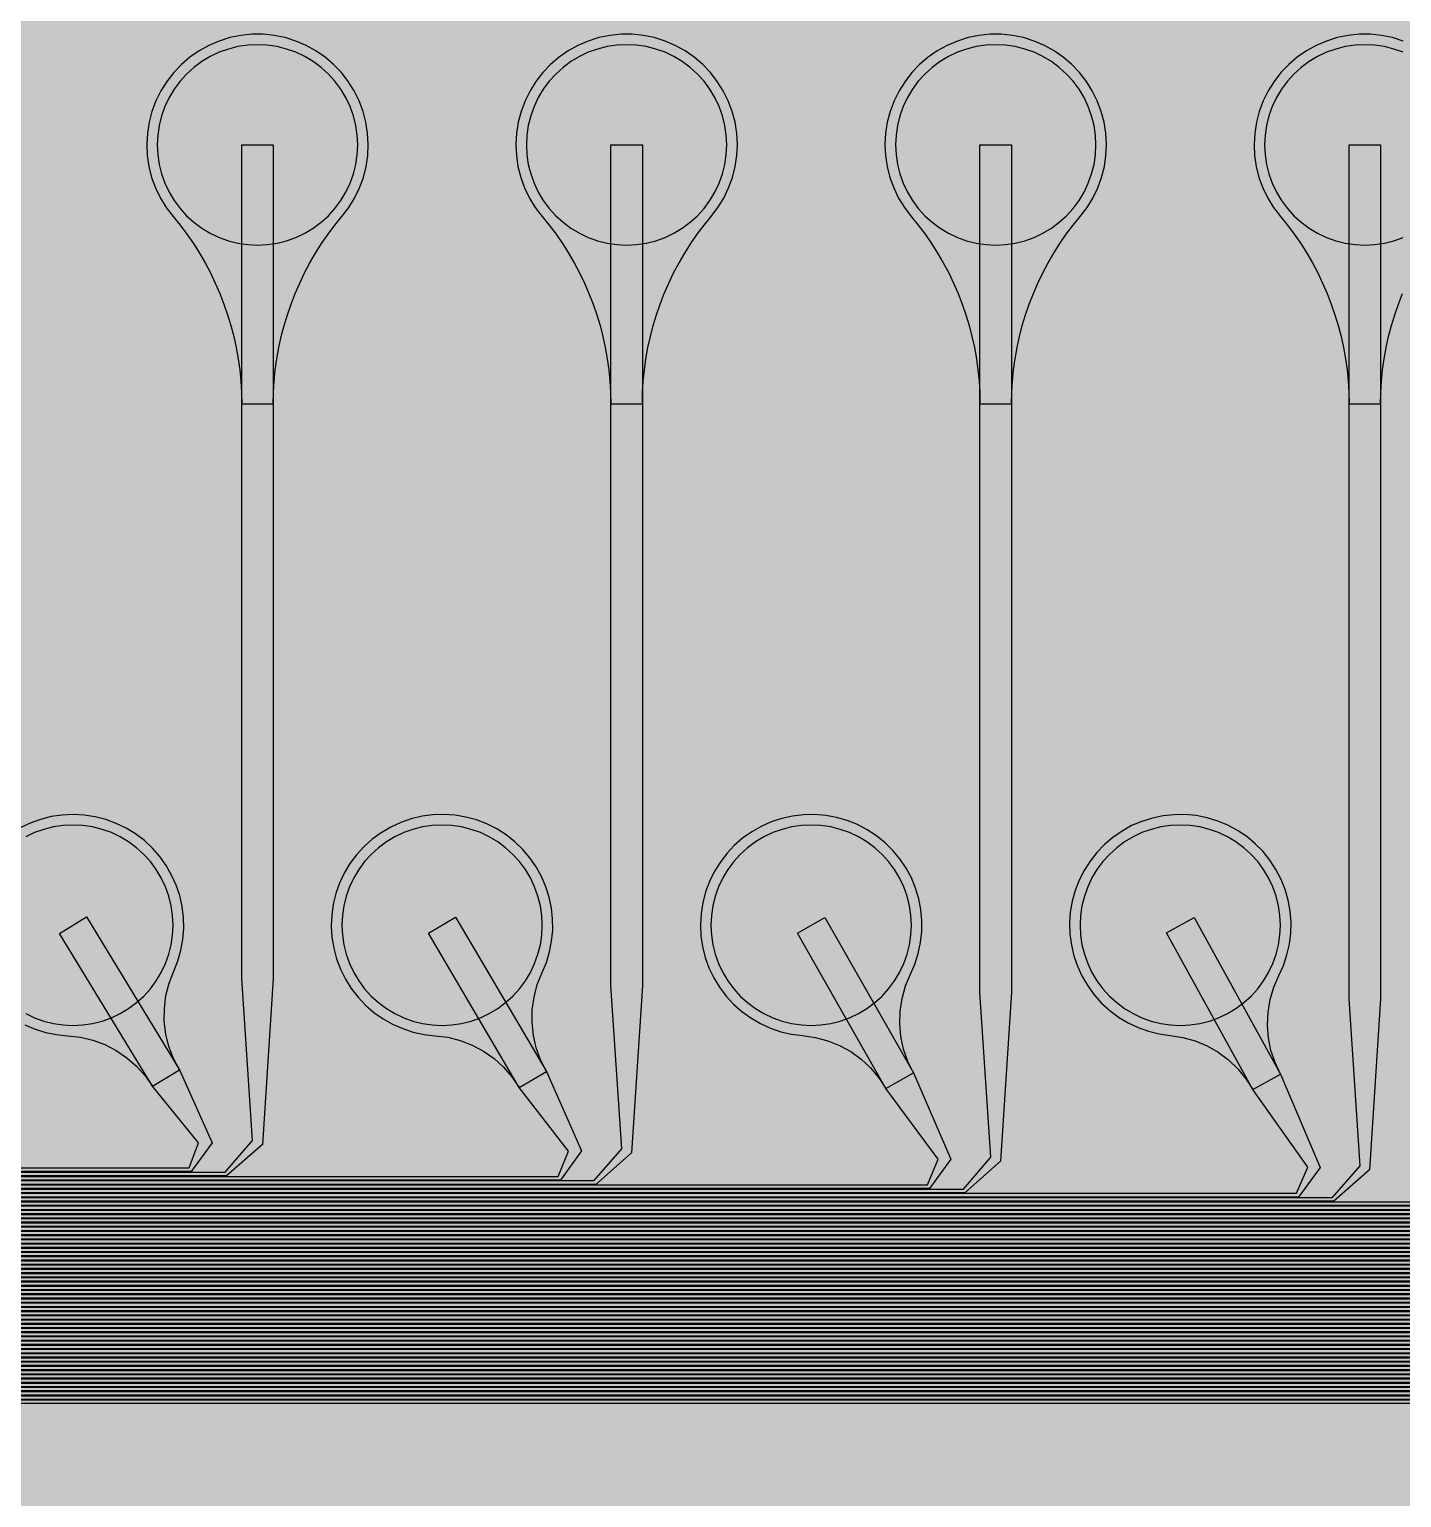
# Model space of a CAD drawing. Header units: metres. Extents: x -7231 to 10969, y -37556 to 1873.
# Drawn here: x 4915 to 6216, y -24324 to -22931 of the extents above; entities that cross this region are included whole.
import ezdxf

# ---------------------------------------------------------------- set-up
doc = ezdxf.new("R2010")
doc.units = ezdxf.units.M
for name, color, linetype in [('Metal1', 4, 'CONTINUOUS'), ('Metal2', 3, 'CONTINUOUS'), ('Polyimide', 7, 'CONTINUOUS'), ('Polyimide_Negative', 5, 'CONTINUOUS')]:
    doc.layers.add(name, color=color, linetype=linetype)

msp = doc.modelspace()

# ---------------------------------------------------------------- hatches: boundary and pattern name
at = {"layer": 'Polyimide'}
msp.add_hatch(color=7, dxfattribs=at).paths.add_polyline_path([(4065.7, -468), (4066.7, -502), (4068.5, -536), (4071.4, -570), (4075.5, -604), (4081, -638), (4088, -672), (4096.5, -706), (4106.6, -740), (4118.3, -774), (4131.6, -808), (4146.5, -842), (4162.9, -876), (4180.7, -910), (4199.8, -944), (4220.2, -978), (4241.7, -1012), (4264.2, -1046), (4287.5, -1080), (4311.5, -1114), (4336, -1148), (4360.9, -1182), (4385.9, -1216), (4410.9, -1250), (4435.7, -1284), (4460.2, -1318), (4484.2, -1352), (4507.5, -1385.9), (4530, -1419.9), (4551.5, -1453.9), (4571.9, -1487.9), (4591.1, -1521.9), (4608.9, -1555.9), (4625.3, -1589.9), (4640.1, -1623.9), (4653.4, -1657.9), (4665.1, -1691.9), (4675.2, -1725.9), (4683.7, -1759.9), (4690.7, -1793.9), (4696.2, -1827.9), (4700.3, -1861.9), (4703.2, -1895.9), (4705.1, -1929.9), (4706.1, -1963.9), (4706.4, -1997.9), (4706.5, -2031.9), (4706.5, -4793), (4710, -4838.4), (4720.2, -4882.7), (4737.1, -4925), (4760.1, -4964.2), (4788.9, -4999.5), (4822.6, -5030), (4860.5, -5055.1), (4901.8, -5074.2), (4901.8, -5074.2), (4970.7, -5105.2), (5034.7, -5145.3), (5092.8, -5193.5), (5143.8, -5249.2), (5186.9, -5311.2), (5221.2, -5378.4), (5246.2, -5449.7), (5261.4, -5523.7), (5266.5, -5599), (5261.4, -5674.3), (5246.2, -5748.3), (5221.2, -5819.6), (5186.9, -5886.8), (5143.8, -5948.8), (5092.8, -6004.5), (5034.7, -6052.7), (4970.7, -6092.8), (4901.8, -6123.8), (4860.5, -6142.9), (4822.6, -6168), (4788.9, -6198.5), (4760.1, -6233.8), (4737.1, -6273), (4720.2, -6315.3), (4710, -6359.6), (4706.5, -6405), (4706.5, -9221.5), (4710, -9266.9), (4720.2, -9311.2), (4737.1, -9353.5), (4760.1, -9392.7), (4788.9, -9428), (4822.6, -9458.5), (4860.5, -9483.6), (4901.8, -9502.7), (4970.7, -9533.7), (5034.7, -9573.8), (5092.8, -9622), (5143.8, -9677.7), (5186.9, -9739.7), (5221.2, -9806.9), (5246.2, -9878.2), (5261.4, -9952.2), (5266.5, -10027.5), (5261.4, -10102.8), (5246.2, -10176.8), (5221.2, -10248.1), (5186.9, -10315.3), (5143.8, -10377.3), (5092.8, -10433), (5034.7, -10481.2), (4970.7, -10521.3), (4901.8, -10552.3), (4860.5, -10571.4), (4822.6, -10596.5), (4788.9, -10627), (4760.1, -10662.3), (4737.1, -10701.5), (4720.2, -10743.8), (4710, -10788.1), (4706.5, -10833.5), (4706.5, -13650), (4710, -13695.4), (4720.2, -13739.7), (4737.1, -13782), (4760.1, -13821.2), (4788.9, -13856.5), (4822.6, -13887), (4860.5, -13912.1), (4901.8, -13931.2), (4970.7, -13962.2), (5034.7, -14002.2), (5092.8, -14050.5), (5143.8, -14106.2), (5186.9, -14168.2), (5221.2, -14235.4), (5246.2, -14306.7), (5261.4, -14380.7), (5266.5, -14456), (5261.4, -14531.3), (5246.2, -14605.3), (5221.2, -14676.5), (5186.9, -14743.8), (5143.8, -14805.8), (5092.8, -14861.5), (5034.7, -14909.7), (4970.7, -14949.8), (4901.8, -14980.8), (4860.5, -14999.9), (4822.6, -15025), (4788.9, -15055.5), (4760.1, -15090.8), (4737.1, -15130), (4720.2, -15172.3), (4710, -15216.6), (4706.5, -15262), (4706.5, -15456), (4720.9, -15750), (4764.1, -16041.3), (4835.7, -16326.8), (4934.9, -16604), (5060.7, -16870.2), (5212.1, -17122.7), (5387.5, -17359.2), (5585.2, -17577.3), (5803.3, -17775), (6039.8, -17950.4), (6292.3, -18101.8), (6558.4, -18227.6), (6835.6, -18326.8), (7121.2, -18398.3), (7412.4, -18441.5), (7706.5, -18456), (9969, -18456), (10047.4, -18459.8), (10125.1, -18471.4), (10201.2, -18490.4), (10275.2, -18516.9), (10346.1, -18550.5), (10413.5, -18590.8), (10476.5, -18637.6), (10534.7, -18690.3), (10587.4, -18748.5), (10634.2, -18811.5), (10674.5, -18878.9), (10708.1, -18949.8), (10734.6, -19023.8), (10753.6, -19099.9), (10765.2, -19177.6), (10769, -19256), (10769, -20895.8), (10730.2, -20951.4), (10694.6, -21009.1), (10662.2, -21068.6), (10633.2, -21129.9), (10607.6, -21192.7), (10585.5, -21256.7), (10566.9, -21322), (10552, -21388.1), (10540.8, -21455), (10533.4, -21522.3), (10529.6, -21590), (10529.6, -21657.8), (10533.4, -21725.5), (10540.8, -21792.9), (10552, -21859.7), (10566.9, -21925.9), (10585.5, -21991.1), (10607.6, -22055.2), (10633.2, -22117.9), (10662.2, -22179.2), (10694.6, -22238.7), (10730.2, -22296.4), (10769, -22352), (10769, -32454.2), (10728.7, -32510.5), (10691.7, -32568.9), (10658, -32629.3), (10627.8, -32691.6), (10601.2, -32755.4), (10578.2, -32820.7), (10558.9, -32887.1), (10543.4, -32954.5), (10531.8, -33022.7), (10524, -33091.4), (10520.1, -33160.5), (10520.1, -33229.7), (10524, -33298.8), (10531.8, -33367.5), (10543.4, -33435.7), (10558.9, -33503.1), (10578.2, -33569.5), (10601.2, -33634.8), (10627.8, -33698.6), (10658, -33760.8), (10691.7, -33821.3), (10728.7, -33879.7), (10769, -33936), (10769, -36556), (10765.2, -36634.4), (10753.6, -36712.1), (10734.6, -36788.2), (10708.1, -36862.1), (10674.5, -36933.1), (10634.2, -37000.5), (10587.4, -37063.5), (10534.7, -37121.7), (10476.5, -37174.4), (10413.5, -37221.2), (10346.1, -37261.5), (10275.2, -37295.1), (10201.2, -37321.6), (10125.1, -37340.6), (10047.4, -37352.1), (9969, -37356), (-6231, -37356), (-6309.4, -37352.1), (-6387.1, -37340.6), (-6463.2, -37321.6), (-6537.2, -37295.1), (-6608.1, -37261.5), (-6675.5, -37221.2), (-6738.5, -37174.4), (-6796.7, -37121.7), (-6849.4, -37063.5), (-6896.2, -37000.5), (-6936.5, -36933.1), (-6970.1, -36862.1), (-6996.6, -36788.2), (-7015.6, -36712.1), (-7027.2, -36634.4), (-7031, -36556), (-7031, -33936), (-6990.7, -33879.8), (-6953.7, -33821.3), (-6920, -33760.9), (-6889.8, -33698.6), (-6863.2, -33634.8), (-6840.2, -33569.5), (-6820.9, -33503.1), (-6805.4, -33435.7), (-6793.7, -33367.5), (-6785.9, -33298.8), (-6782, -33229.7), (-6782, -33160.5), (-6785.9, -33091.4), (-6793.7, -33022.7), (-6805.4, -32954.5), (-6820.9, -32887.1), (-6840.2, -32820.6), (-6863.2, -32755.4), (-6889.8, -32691.5), (-6920, -32629.3), (-6953.7, -32568.9), (-6990.7, -32510.4), (-7031, -32454.2), (-7031, -22364.8), (-6990.7, -22308.6), (-6953.7, -22250.1), (-6920, -22189.7), (-6889.8, -22127.5), (-6863.2, -22063.6), (-6840.2, -21998.4), (-6820.9, -21931.9), (-6805.4, -21864.5), (-6793.7, -21796.3), (-6785.9, -21727.6), (-6782, -21658.5), (-6782, -21589.3), (-6785.9, -21520.3), (-6793.7, -21451.5), (-6805.4, -21383.3), (-6820.9, -21315.9), (-6840.2, -21249.5), (-6863.2, -21184.2), (-6889.8, -21120.4), (-6920, -21058.1), (-6953.7, -20997.7), (-6990.7, -20939.3), (-7031, -20883), (-7031, -19256), (-7027.2, -19177.6), (-7015.6, -19099.9), (-6996.6, -19023.8), (-6970.1, -18949.8), (-6936.5, -18878.9), (-6896.2, -18811.5), (-6849.4, -18748.5), (-6796.7, -18690.3), (-6738.5, -18637.6), (-6675.5, -18590.8), (-6608.1, -18550.5), (-6537.2, -18516.9), (-6463.2, -18490.4), (-6387.1, -18471.4), (-6309.4, -18459.8), (-6231, -18456), (-3968.5, -18456), (-3674.4, -18441.5), (-3383.2, -18398.3), (-3097.6, -18326.8), (-2820.4, -18227.6), (-2554.3, -18101.8), (-2301.8, -17950.4), (-2065.3, -17775), (-1847.2, -17577.3), (-1649.5, -17359.2), (-1474.1, -17122.7), (-1322.7, -16870.2), (-1196.9, -16604), (-1097.7, -16326.8), (-1026.1, -16041.3), (-982.9, -15750), (-968.5, -15456), (-968.5, -15262), (-972, -15216.6), (-982.2, -15172.3), (-999.1, -15130), (-1022.1, -15090.8), (-1050.9, -15055.5), (-1084.6, -15025), (-1122.5, -14999.9), (-1163.8, -14980.8), (-1232.7, -14949.8), (-1296.7, -14909.7), (-1354.8, -14861.5), (-1405.8, -14805.8), (-1448.9, -14743.8), (-1483.2, -14676.5), (-1508.2, -14605.3), (-1523.4, -14531.3), (-1528.5, -14456), (-1523.4, -14380.7), (-1508.2, -14306.7), (-1483.2, -14235.4), (-1448.9, -14168.2), (-1405.8, -14106.2), (-1354.8, -14050.5), (-1296.7, -14002.2), (-1232.7, -13962.2), (-1163.8, -13931.2), (-1122.5, -13912.1), (-1084.6, -13887), (-1050.9, -13856.5), (-1022.1, -13821.2), (-999.1, -13782), (-982.2, -13739.7), (-972, -13695.4), (-968.5, -13650), (-968.5, -12309.6), (-972, -12264.3), (-982.2, -12219.9), (-999.1, -12177.7), (-1022.1, -12138.5), (-1050.9, -12103.2), (-1084.6, -12072.6), (-1122.5, -12047.5), (-1163.8, -12028.5), (-1232.7, -11997.4), (-1296.7, -11957.4), (-1354.8, -11909.1), (-1405.8, -11853.5), (-1448.9, -11791.5), (-1483.2, -11724.2), (-1508.2, -11653), (-1523.4, -11579), (-1528.5, -11503.7), (-1523.4, -11428.3), (-1508.2, -11354.4), (-1483.2, -11283.1), (-1448.9, -11215.9), (-1405.8, -11153.8), (-1354.8, -11098.2), (-1296.7, -11049.9), (-1232.7, -11009.9), (-1163.8, -10978.8), (-1122.5, -10959.8), (-1084.6, -10934.7), (-1050.9, -10904.1), (-1022.1, -10868.9), (-999.1, -10829.6), (-982.2, -10787.4), (-972, -10743), (-968.5, -10697.7), (-968.5, -9357.3), (-972, -9311.9), (-982.2, -9267.6), (-999.1, -9225.4), (-1022.1, -9186.1), (-1050.9, -9150.8), (-1084.6, -9120.3), (-1122.5, -9095.2), (-1163.8, -9076.2), (-1163.8, -9076.2), (-1232.7, -9045.1), (-1296.7, -9005.1), (-1354.8, -8956.8), (-1405.8, -8901.1), (-1448.9, -8839.1), (-1483.2, -8771.9), (-1508.2, -8700.6), (-1523.4, -8626.7), (-1528.5, -8551.3), (-1523.4, -8476), (-1508.2, -8402), (-1483.2, -8330.8), (-1448.9, -8263.5), (-1405.8, -8201.5), (-1354.8, -8145.9), (-1296.7, -8097.6), (-1232.7, -8057.6), (-1163.8, -8026.5), (-1163.8, -8026.5), (-1122.5, -8007.4), (-1084.6, -7982.4), (-1050.9, -7951.8), (-1022.1, -7916.5), (-999.1, -7877.3), (-982.2, -7835), (-972, -7790.7), (-968.5, -7745.4), (-968.5, -6405), (-972, -6359.6), (-982.2, -6315.3), (-999.1, -6273), (-1022.1, -6233.8), (-1050.9, -6198.5), (-1084.6, -6168), (-1122.5, -6142.9), (-1163.8, -6123.8), (-1163.8, -6123.8), (-1232.7, -6092.8), (-1296.7, -6052.7), (-1354.8, -6004.5), (-1405.8, -5948.8), (-1448.9, -5886.8), (-1483.2, -5819.6), (-1508.2, -5748.3), (-1523.4, -5674.3), (-1528.5, -5599), (-1523.4, -5523.7), (-1508.2, -5449.7), (-1483.2, -5378.4), (-1448.9, -5311.2), (-1405.8, -5249.2), (-1354.8, -5193.5), (-1296.7, -5145.3), (-1232.7, -5105.2), (-1163.8, -5074.2), (-1163.8, -5074.2), (-1122.5, -5055.1), (-1084.6, -5030), (-1050.9, -4999.5), (-1022.1, -4964.2), (-999.1, -4925), (-982.2, -4882.7), (-972, -4838.4), (-968.5, -4793), (-968.5, -2031.9), (-968.4, -1997.9), (-968.1, -1963.9), (-967.1, -1929.9), (-965.2, -1895.9), (-962.2, -1861.9), (-958, -1827.9), (-952.4, -1793.9), (-945.3, -1759.9), (-936.6, -1725.9), (-926.4, -1691.9), (-914.4, -1657.9), (-900.9, -1623.9), (-885.7, -1589.9), (-869.1, -1555.9), (-850.9, -1521.9), (-831.4, -1487.9), (-810.6, -1453.9), (-788.7, -1419.9), (-765.8, -1385.9), (-742.1, -1352), (-717.6, -1318), (-692.7, -1284), (-667.4, -1250), (-641.9, -1216), (-616.4, -1182), (-591.1, -1148), (-566.1, -1114), (-541.7, -1080), (-517.9, -1046), (-495, -1012), (-473.1, -978), (-452.4, -944), (-432.8, -910), (-414.7, -876), (-398, -842), (-382.9, -808), (-369.3, -774), (-357.4, -740), (-347.1, -706), (-338.4, -672), (-331.3, -638), (-325.7, -604), (-321.5, -570), (-318.6, -536), (-316.7, -502), (-315.7, -468), (-315.3, -434), (-315.2, -400), (-315.2, 401), (-315.2, 451), (-315.2, 1644), (-270.2, 1644), (-270, 1637.1), (-269.4, 1630.3), (-268.2, 1623.5), (-266.7, 1616.8), (-264.7, 1610.2), (-262.3, 1603.8), (-259.4, 1597.6), (-256.2, 1591.5), (-252.6, 1585.7), (-248.6, 1580.1), (-244.2, 1574.8), (-239.5, 1569.8), (-234.5, 1565.1), (-229.2, 1560.7), (-223.6, 1556.7), (-217.8, 1553.1), (-211.7, 1549.8), (-205.4, 1547), (-199, 1544.6), (-192.4, 1542.6), (-185.7, 1541), (-179, 1539.9), (-172.1, 1539.2), (-165.2, 1539), (-158.4, 1539.2), (-151.5, 1539.9), (-144.8, 1541), (-138.1, 1542.6), (-131.5, 1544.6), (-125.1, 1547), (-118.8, 1549.8), (-112.8, 1553.1), (-106.9, 1556.7), (-101.3, 1560.7), (-96, 1565.1), (-91, 1569.8), (-86.3, 1574.8), (-81.9, 1580.1), (-77.9, 1585.7), (-74.3, 1591.5), (-71.1, 1597.6), (-68.2, 1603.8), (-65.8, 1610.2), (-63.8, 1616.8), (-62.3, 1623.5), (-61.1, 1630.3), (-60.5, 1637.1), (-60.2, 1644), (1853, 1644), (1853, 1573), (3815.2, 1573), (3815.5, 1579.5), (3816.1, 1586.1), (3817.2, 1592.5), (3818.7, 1598.9), (3820.6, 1605.1), (3822.9, 1611.3), (3825.6, 1617.2), (3828.6, 1623), (3832.1, 1628.6), (3835.9, 1633.9), (3840.1, 1638.9), (3844.5, 1643.7), (3849.3, 1648.2), (3854.4, 1652.3), (3859.7, 1656.1), (3865.2, 1659.6), (3871, 1662.7), (3877, 1665.4), (3883.1, 1667.7), (3889.4, 1669.6), (3895.7, 1671.1), (3902.2, 1672.1), (3908.7, 1672.8), (3915.2, 1673), (3921.8, 1672.8), (3928.3, 1672.1), (3934.8, 1671.1), (3941.1, 1669.6), (3947.4, 1667.7), (3953.5, 1665.4), (3959.5, 1662.7), (3965.2, 1659.6), (3970.8, 1656.1), (3976.1, 1652.3), (3981.2, 1648.2), (3986, 1643.7), (3990.4, 1638.9), (3994.6, 1633.9), (3998.4, 1628.6), (4001.9, 1623), (4004.9, 1617.2), (4007.6, 1611.3), (4009.9, 1605.1), (4011.8, 1598.9), (4013.3, 1592.5), (4014.4, 1586.1), (4015, 1579.5), (4015.2, 1573), (4065.2, 1573), (4065.2, 451), (4065.2, 401), (4065.2, -400), (4065.3, -434), (4065.7, -468)])

# ---------------------------------------------------------------- linework, layer by layer
at = {"layer": 'Metal1'}
for points in [[(9452.2, -24234.7), (2924.3, -24234.7), (2893.2, -24203.7), (2893.2, -19211.9)], [(2896.7, -19211.9), (2896.7, -24202.3), (2925.7, -24231.2), (9450.8, -24231.2)], [(9444.2, -24226.7), (2932.3, -24226.7), (2901.2, -24195.7), (2901.2, -19211.9)], [(2904.7, -19211.9), (2904.7, -24194.3), (2933.7, -24223.2), (9442.8, -24223.2)], [(9436.2, -24218.8), (2940.3, -24218.8), (2909.2, -24187.7), (2909.2, -19211.9)], [(2912.7, -19211.9), (2912.7, -24186.3), (2941.7, -24215.2), (9434.8, -24215.2)], [(9428.2, -24210.7), (2948.3, -24210.7), (2917.2, -24179.7), (2917.2, -19211.9)], [(2920.7, -19211.9), (2920.7, -24178.3), (2949.7, -24207.2), (9426.8, -24207.2)], [(9420.2, -24202.7), (2956.3, -24202.7), (2925.2, -24171.7), (2925.2, -19211.9)], [(2928.7, -19211.9), (2928.7, -24170.3), (2957.7, -24199.2), (9418.8, -24199.2)], [(9412.2, -24194.7), (2964.3, -24194.7), (2933.2, -24163.7), (2933.2, -19211.9)], [(2936.7, -19211.9), (2936.7, -24162.3), (2965.7, -24191.2), (9410.8, -24191.2)], [(9404.2, -24186.8), (2972.3, -24186.8), (2941.2, -24155.7), (2941.2, -19211.9)], [(2944.7, -19211.9), (2944.7, -24154.3), (2973.7, -24183.2), (9402.8, -24183.2)], [(9396.2, -24178.7), (2980.3, -24178.7), (2949.2, -24147.7), (2949.2, -19211.9)], [(2952.7, -19211.9), (2952.7, -24146.3), (2981.7, -24175.2), (9394.8, -24175.2)], [(9388.2, -24170.7), (2988.3, -24170.7), (2957.2, -24139.7), (2957.2, -19211.9)], [(2960.7, -19211.9), (2960.7, -24138.3), (2989.7, -24167.2), (9386.8, -24167.2)], [(9380.2, -24162.7), (2996.3, -24162.7), (2965.2, -24131.7), (2965.2, -19211.9)], [(2968.7, -19211.9), (2968.7, -24130.3), (2997.7, -24159.2), (9378.8, -24159.2)], [(9372.2, -24154.8), (3004.3, -24154.8), (2973.2, -24123.7), (2973.2, -19211.9)], [(2976.7, -19211.9), (2976.7, -24122.3), (3005.7, -24151.2), (9370.8, -24151.2)], [(9364.2, -24146.7), (3012.3, -24146.7), (2981.2, -24115.7), (2981.2, -19211.9)], [(2984.7, -19211.9), (2984.7, -24114.3), (3013.7, -24143.2), (9362.8, -24143.2)], [(9356.2, -24138.7), (3020.3, -24138.7), (2989.2, -24107.7), (2989.2, -19211.9)], [(2992.7, -19211.9), (2992.7, -24106.3), (3021.7, -24135.2), (9354.8, -24135.2)], [(9348.2, -24130.7), (3028.3, -24130.7), (2997.2, -24099.7), (2997.2, -19211.9)], [(3000.7, -19211.9), (3000.7, -24098.3), (3029.7, -24127.2), (9346.8, -24127.2)], [(9340.2, -24122.8), (3036.3, -24122.8), (3005.2, -24091.7), (3005.2, -19211.9)], [(3008.7, -19211.9), (3008.7, -24090.3), (3037.7, -24119.2), (9338.8, -24119.2)], [(9332.2, -24114.7), (3044.3, -24114.7), (3013.2, -24083.7), (3013.2, -19211.9)], [(3016.7, -19211.9), (3016.7, -24082.3), (3045.7, -24111.2), (9330.8, -24111.2)], [(8952.2, -24106.7), (3052.3, -24106.7), (3021.2, -24075.7), (3021.2, -19211.9)], [(3024.7, -19211.9), (3024.7, -24074.3), (3053.7, -24103.2), (8950.8, -24103.2)], [(8602.2, -24098.7), (3060.3, -24098.7), (3029.2, -24067.7), (3029.2, -19211.9)], [(3032.7, -19211.9), (3032.7, -24066.3), (3061.7, -24095.2), (8600.8, -24095.2)], [(8252.2, -24090.8), (3068.3, -24090.8), (3037.2, -24059.7), (3037.2, -19211.9)], [(3040.7, -19211.9), (3040.7, -24058.3), (3069.7, -24087.2), (8250.8, -24087.2)], [(7935.9, -24052.8), (7902.2, -24082.8), (3076.3, -24082.8), (3045.2, -24051.7), (3045.2, -19211.9)], [(3048.7, -19211.9), (3048.7, -24050.3), (3077.7, -24079.2), (7900.8, -24079.2), (7927.1, -24049.2)], [(3056.7, -19211.9), (3056.7, -24042.3), (3085.7, -24071.2), (7550.8, -24071.2), (7577.1, -24041.2), (7566.5, -23876.5), (7566.5, -23041), (7596.5, -23041), (7596.5, -23876.5), (7585.9, -24044.8), (7552.2, -24074.7), (3084.3, -24074.7), (3053.2, -24043.7), (3053.2, -19211.9)], [(3064.7, -19211.9), (3064.7, -24034.3), (3093.7, -24063.2), (7200.8, -24063.2), (7227, -24033.2), (7216.5, -23870.1), (7216.5, -23041), (7246.5, -23041), (7246.5, -23870.1), (7236, -24036.8), (7202.2, -24066.7), (3092.3, -24066.7), (3061.2, -24035.7), (3061.2, -19211.9)], [(3072.7, -19211.9), (3072.7, -24026.3), (3101.7, -24055.2), (6850.8, -24055.2), (6877, -24025.1), (6866.5, -23863.7), (6866.5, -23041), (6896.5, -23041), (6896.5, -23863.7), (6886, -24028.9), (6852.2, -24058.8), (3100.3, -24058.8), (3069.2, -24027.7), (3069.2, -19211.9)], [(3080.7, -19211.9), (3080.7, -24018.3), (3109.7, -24047.2), (6500.8, -24047.2), (6527, -24017.1), (6516.5, -23857.3), (6516.5, -23041), (6546.5, -23041), (6546.5, -23857.3), (6536, -24020.9), (6502.2, -24050.8), (3108.3, -24050.8), (3077.2, -24019.7), (3077.2, -19211.9)], [(3088.7, -19211.9), (3088.7, -24010.3), (3117.7, -24039.2), (6150.8, -24039.2), (6177, -24009.1), (6166.5, -23850.9), (6166.5, -23041), (6196.5, -23041), (6196.5, -23850.9), (6186, -24012.9), (6152.2, -24042.7), (3116.3, -24042.7), (3085.2, -24011.7), (3085.2, -19211.9)], [(3096.7, -19211.9), (3096.7, -24002.3), (3125.7, -24031.2), (5800.8, -24031.2), (5827, -24001.1), (5816.5, -23844.5), (5816.5, -23041), (5846.5, -23041), (5846.5, -23844.5), (5836, -24004.9), (5802.2, -24034.7), (3124.3, -24034.7), (3093.2, -24003.7), (3093.2, -19211.9)], [(3104.7, -19211.9), (3104.7, -23994.3), (3133.7, -24023.2), (5450.8, -24023.2), (5476.9, -23993.1), (5466.5, -23838.1), (5466.5, -23041), (5496.5, -23041), (5496.5, -23838.1), (5486.1, -23996.9), (5452.2, -24026.8), (3132.3, -24026.8), (3101.2, -23995.7), (3101.2, -19211.9)], [(3112.7, -19211.9), (3112.7, -23986.3), (3141.7, -24015.2), (5100.8, -24015.2), (5126.9, -23985.1), (5116.5, -23831.7), (5116.5, -23041), (5146.5, -23041), (5146.5, -23831.7), (5136.1, -23988.9), (5102.2, -24018.8), (3140.3, -24018.8), (3109.2, -23987.7), (3109.2, -19211.9)], [(6217.9, -22942.5), (6207.7, -22939.3), (6197.4, -22937.2), (6186.8, -22936.1), (6176.2, -22936.1), (6165.6, -22937.2), (6155.3, -22939.3), (6145.1, -22942.5), (6135.4, -22946.7), (6126.1, -22951.8), (6117.4, -22957.8), (6109.3, -22964.7), (6102, -22972.4), (6095.5, -22980.8), (6089.9, -22989.8), (6085.2, -22999.3), (6081.4, -23009.2), (6078.7, -23019.4), (6077.1, -23029.9), (6076.5, -23040.5), (6077, -23051.1), (6078.5, -23061.6), (6081.1, -23071.9), (6084.8, -23081.8), (6089.4, -23091.4), (6094.9, -23100.4), (6101.4, -23108.9), (6108.1, -23117.2), (6114.6, -23125.8), (6120.7, -23134.6), (6126.4, -23143.6), (6131.8, -23152.9), (6136.9, -23162.4), (6141.5, -23172.1), (6145.8, -23181.9), (6149.7, -23191.9), (6153.2, -23202.1), (6156.3, -23212.4), (6159, -23222.7), (6161.3, -23233.2), (6163.2, -23243.8), (6164.6, -23254.4), (6165.7, -23265.1), (6166.3, -23275.8), (6166.5, -23286.6), (6196.5, -23286.6), (6196.5, -23286.6), (6196.7, -23275.8), (6197.3, -23265.1), (6198.4, -23254.4), (6199.8, -23243.8), (6201.7, -23233.2), (6204, -23222.7), (6206.7, -23212.4), (6209.8, -23202.1), (6213.3, -23191.9), (6217.2, -23181.9)]]:
    msp.add_lwpolyline(points, dxfattribs=at)
for points in [[(5146.5, -23286.6), (5146.7, -23275.8), (5147.3, -23265.1), (5148.4, -23254.4), (5149.8, -23243.8), (5151.7, -23233.2), (5154, -23222.7), (5156.7, -23212.4), (5159.8, -23202.1), (5163.3, -23191.9), (5167.2, -23181.9), (5171.5, -23172.1), (5176.1, -23162.4), (5181.2, -23152.9), (5186.6, -23143.6), (5192.3, -23134.6), (5198.4, -23125.8), (5204.9, -23117.2), (5211.6, -23108.9), (5218.1, -23100.4), (5223.6, -23091.4), (5228.2, -23081.8), (5231.9, -23071.9), (5234.5, -23061.6), (5236, -23051.1), (5236.5, -23040.5), (5235.9, -23029.9), (5234.3, -23019.4), (5231.6, -23009.2), (5227.8, -22999.3), (5223.1, -22989.8), (5217.5, -22980.8), (5211, -22972.4), (5203.7, -22964.7), (5195.6, -22957.8), (5186.9, -22951.8), (5177.6, -22946.7), (5167.9, -22942.5), (5157.7, -22939.3), (5147.4, -22937.2), (5136.8, -22936.1), (5126.2, -22936.1), (5115.6, -22937.2), (5105.3, -22939.3), (5095.1, -22942.5), (5085.4, -22946.7), (5076.1, -22951.8), (5067.4, -22957.8), (5059.3, -22964.7), (5052, -22972.4), (5045.5, -22980.8), (5039.9, -22989.8), (5035.2, -22999.3), (5031.4, -23009.2), (5028.7, -23019.4), (5027.1, -23029.9), (5026.5, -23040.5), (5027, -23051.1), (5028.5, -23061.6), (5031.1, -23071.9), (5034.8, -23081.8), (5039.4, -23091.4), (5044.9, -23100.4), (5051.4, -23108.9), (5058.1, -23117.2), (5064.6, -23125.8), (5070.7, -23134.6), (5076.4, -23143.6), (5081.8, -23152.9), (5086.9, -23162.4), (5091.5, -23172.1), (5095.8, -23181.9), (5099.7, -23191.9), (5103.2, -23202.1), (5106.3, -23212.4), (5109, -23222.7), (5111.3, -23233.2), (5113.2, -23243.8), (5114.6, -23254.4), (5115.7, -23265.1), (5116.3, -23275.8), (5116.5, -23286.6), (5146.5, -23286.6)], [(5496.5, -23286.6), (5496.7, -23275.8), (5497.3, -23265.1), (5498.4, -23254.4), (5499.8, -23243.8), (5501.7, -23233.2), (5504, -23222.7), (5506.7, -23212.4), (5509.8, -23202.1), (5513.3, -23191.9), (5517.2, -23181.9), (5521.5, -23172.1), (5526.1, -23162.4), (5531.2, -23152.9), (5536.6, -23143.6), (5542.3, -23134.6), (5548.4, -23125.8), (5554.9, -23117.2), (5561.6, -23108.9), (5568.1, -23100.4), (5573.6, -23091.4), (5578.2, -23081.8), (5581.9, -23071.9), (5584.5, -23061.6), (5586, -23051.1), (5586.5, -23040.5), (5585.9, -23029.9), (5584.3, -23019.4), (5581.6, -23009.2), (5577.8, -22999.3), (5573.1, -22989.8), (5567.5, -22980.8), (5561, -22972.4), (5553.7, -22964.7), (5545.6, -22957.8), (5536.9, -22951.8), (5527.6, -22946.7), (5517.9, -22942.5), (5507.7, -22939.3), (5497.4, -22937.2), (5486.8, -22936.1), (5476.2, -22936.1), (5465.6, -22937.2), (5455.3, -22939.3), (5445.1, -22942.5), (5435.4, -22946.7), (5426.1, -22951.8), (5417.4, -22957.8), (5409.3, -22964.7), (5402, -22972.4), (5395.5, -22980.8), (5389.9, -22989.8), (5385.2, -22999.3), (5381.4, -23009.2), (5378.7, -23019.4), (5377.1, -23029.9), (5376.5, -23040.5), (5377, -23051.1), (5378.5, -23061.6), (5381.1, -23071.9), (5384.8, -23081.8), (5389.4, -23091.4), (5394.9, -23100.4), (5401.4, -23108.9), (5408.1, -23117.2), (5414.6, -23125.8), (5420.7, -23134.6), (5426.4, -23143.6), (5431.8, -23152.9), (5436.9, -23162.4), (5441.5, -23172.1), (5445.8, -23181.9), (5449.7, -23191.9), (5453.2, -23202.1), (5456.3, -23212.4), (5459, -23222.7), (5461.3, -23233.2), (5463.2, -23243.8), (5464.6, -23254.4), (5465.7, -23265.1), (5466.3, -23275.8), (5466.5, -23286.6), (5496.5, -23286.6)], [(5846.5, -23286.6), (5846.7, -23275.8), (5847.3, -23265.1), (5848.4, -23254.4), (5849.8, -23243.8), (5851.7, -23233.2), (5854, -23222.7), (5856.7, -23212.4), (5859.8, -23202.1), (5863.3, -23191.9), (5867.2, -23181.9), (5871.5, -23172.1), (5876.1, -23162.4), (5881.2, -23152.9), (5886.6, -23143.6), (5892.3, -23134.6), (5898.4, -23125.8), (5904.9, -23117.2), (5911.6, -23108.9), (5918.1, -23100.4), (5923.6, -23091.4), (5928.2, -23081.8), (5931.9, -23071.9), (5934.5, -23061.6), (5936, -23051.1), (5936.5, -23040.5), (5935.9, -23029.9), (5934.3, -23019.4), (5931.6, -23009.2), (5927.8, -22999.3), (5923.1, -22989.8), (5917.5, -22980.8), (5911, -22972.4), (5903.7, -22964.7), (5895.6, -22957.8), (5886.9, -22951.8), (5877.6, -22946.7), (5867.9, -22942.5), (5857.7, -22939.3), (5847.4, -22937.2), (5836.8, -22936.1), (5826.2, -22936.1), (5815.6, -22937.2), (5805.3, -22939.3), (5795.1, -22942.5), (5785.4, -22946.7), (5776.1, -22951.8), (5767.4, -22957.8), (5759.3, -22964.7), (5752, -22972.4), (5745.5, -22980.8), (5739.9, -22989.8), (5735.2, -22999.3), (5731.4, -23009.2), (5728.7, -23019.4), (5727.1, -23029.9), (5726.5, -23040.5), (5727, -23051.1), (5728.5, -23061.6), (5731.1, -23071.9), (5734.8, -23081.8), (5739.4, -23091.4), (5744.9, -23100.4), (5751.4, -23108.9), (5758.1, -23117.2), (5764.6, -23125.8), (5770.7, -23134.6), (5776.4, -23143.6), (5781.8, -23152.9), (5786.9, -23162.4), (5791.5, -23172.1), (5795.8, -23181.9), (5799.7, -23191.9), (5803.2, -23202.1), (5806.3, -23212.4), (5809, -23222.7), (5811.3, -23233.2), (5813.2, -23243.8), (5814.6, -23254.4), (5815.7, -23265.1), (5816.3, -23275.8), (5816.5, -23286.6), (5846.5, -23286.6)]]:
    msp.add_lwpolyline(points, close=True, dxfattribs=at)
at = {"layer": 'Metal2'}
for points in [[(9448.2, -24230.7), (2928.3, -24230.7), (2897.2, -24199.7), (2897.2, -19211.9)], [(2900.8, -19211.9), (2900.8, -24198.3), (2929.7, -24227.2), (9446.8, -24227.2)], [(9440.2, -24222.7), (2936.3, -24222.7), (2905.2, -24191.7), (2905.2, -19211.9)], [(2908.8, -19211.9), (2908.8, -24190.3), (2937.7, -24219.2), (9438.8, -24219.2)], [(9432.2, -24214.7), (2944.3, -24214.7), (2913.2, -24183.7), (2913.2, -19211.9)], [(2916.8, -19211.9), (2916.8, -24182.3), (2945.7, -24211.2), (9430.8, -24211.2)], [(9424.2, -24206.8), (2952.3, -24206.8), (2921.2, -24175.7), (2921.2, -19211.9)], [(2924.8, -19211.9), (2924.8, -24174.3), (2953.7, -24203.2), (9422.8, -24203.2)], [(9416.2, -24198.7), (2960.3, -24198.7), (2929.2, -24167.7), (2929.2, -19211.9)], [(2932.8, -19211.9), (2932.8, -24166.3), (2961.7, -24195.2), (9414.8, -24195.2)], [(9408.2, -24190.7), (2968.3, -24190.7), (2937.2, -24159.7), (2937.2, -19211.9)], [(2940.8, -19211.9), (2940.8, -24158.3), (2969.7, -24187.2), (9406.8, -24187.2)], [(9400.2, -24182.7), (2976.3, -24182.7), (2945.2, -24151.7), (2945.2, -19211.9)], [(2948.8, -19211.9), (2948.8, -24150.3), (2977.7, -24179.2), (9398.8, -24179.2)], [(9392.2, -24174.8), (2984.3, -24174.8), (2953.2, -24143.7), (2953.2, -19211.9)], [(2956.8, -19211.9), (2956.8, -24142.3), (2985.7, -24171.2), (9390.8, -24171.2)], [(9384.2, -24166.7), (2992.3, -24166.7), (2961.2, -24135.7), (2961.2, -19211.9)], [(2964.8, -19211.9), (2964.8, -24134.3), (2993.7, -24163.2), (9382.8, -24163.2)], [(9376.2, -24158.7), (3000.3, -24158.7), (2969.2, -24127.7), (2969.2, -19211.9)], [(2972.8, -19211.9), (2972.8, -24126.3), (3001.7, -24155.2), (9374.8, -24155.2)], [(9368.2, -24150.7), (3008.3, -24150.7), (2977.2, -24119.7), (2977.2, -19211.9)], [(2980.8, -19211.9), (2980.8, -24118.3), (3009.7, -24147.2), (9366.8, -24147.2)], [(9360.2, -24142.8), (3016.3, -24142.8), (2985.2, -24111.7), (2985.2, -19211.9)], [(2988.8, -19211.9), (2988.8, -24110.3), (3017.7, -24139.2), (9358.8, -24139.2)], [(9352.2, -24134.7), (3024.3, -24134.7), (2993.2, -24103.7), (2993.2, -19211.9)], [(2996.8, -19211.9), (2996.8, -24102.3), (3025.7, -24131.2), (9350.8, -24131.2)], [(9344.2, -24126.7), (3032.3, -24126.7), (3001.2, -24095.7), (3001.2, -19211.9)], [(3004.8, -19211.9), (3004.8, -24094.3), (3033.7, -24123.2), (9342.8, -24123.2)], [(9336.2, -24118.7), (3040.3, -24118.7), (3009.2, -24087.7), (3009.2, -19211.9)], [(3012.8, -19211.9), (3012.8, -24086.3), (3041.7, -24115.2), (9334.8, -24115.2)], [(9328.2, -24110.8), (3048.3, -24110.8), (3017.2, -24079.7), (3017.2, -19211.9)], [(3020.8, -19211.9), (3020.8, -24078.3), (3049.7, -24107.2), (9326.8, -24107.2)], [(8918.7, -24102.8), (3056.3, -24102.8), (3025.2, -24071.7), (3025.2, -19211.9)], [(3028.7, -19211.9), (3028.7, -24070.3), (3057.7, -24099.2), (8916.8, -24099.2)], [(8568.7, -24094.7), (3064.3, -24094.7), (3033.2, -24063.7), (3033.2, -19211.9)], [(3036.7, -19211.9), (3036.7, -24062.3), (3065.7, -24091.2), (8566.8, -24091.2)], [(8218.7, -24086.7), (3072.3, -24086.7), (3041.2, -24055.7), (3041.2, -19211.9)], [(3044.7, -19211.9), (3044.7, -24054.3), (3073.7, -24083.2), (8216.8, -24083.2)], [(3052.7, -19211.9), (3052.7, -24046.3), (3081.7, -24075.2), (7866.7, -24075.2), (7879.8, -24049.6), (7816, -23940.6), (7743, -23787.5), (7770, -23774.5), (7843.1, -23927.7), (7889.8, -24050.2), (7868.7, -24078.8), (3080.3, -24078.8), (3049.2, -24047.7), (3049.2, -19211.9)], [(3060.7, -19211.9), (3060.7, -24038.3), (3089.7, -24067.2), (7516.7, -24067.2), (7529.4, -24041.8), (7467.7, -23940), (7393, -23787.6), (7420, -23774.4), (7494.7, -23926.8), (7539.6, -24042.3), (7518.7, -24070.8), (3088.3, -24070.8), (3057.2, -24039.7), (3057.2, -19211.9)], [(3068.7, -19211.9), (3068.7, -24030.3), (3097.7, -24059.2), (7166.7, -24059.2), (7178.9, -24034), (7119.5, -23939.3), (7043.1, -23787.8), (7069.9, -23774.2), (7146.3, -23925.8), (7189.5, -24034.4), (7168.7, -24062.7), (3096.3, -24062.7), (3065.2, -24031.7), (3065.2, -19211.9)], [(3076.7, -19211.9), (3076.7, -24022.3), (3105.7, -24051.2), (6816.7, -24051.2), (6828.5, -24026.2), (6771.4, -23938.5), (6693.2, -23787.9), (6719.8, -23774.1), (6798, -23924.7), (6839.3, -24026.6), (6818.7, -24054.7), (3104.3, -24054.7), (3073.2, -24023.7), (3073.2, -19211.9)], [(3084.7, -19211.9), (3084.7, -24014.3), (3113.7, -24043.2), (6466.7, -24043.2), (6478, -24018.4), (6423.3, -23937.7), (6343.3, -23788.1), (6369.7, -23773.9), (6449.8, -23923.6), (6489.2, -24018.7), (6468.7, -24046.7), (3112.3, -24046.7), (3081.2, -24015.7), (3081.2, -19211.9)], [(3092.7, -19211.9), (3092.7, -24006.3), (3121.7, -24035.2), (6116.7, -24035.2), (6127.4, -24010.6), (6075.3, -23936.8), (5993.4, -23788.2), (6019.6, -23773.8), (6101.6, -23922.4), (6139, -24010.8), (6118.7, -24038.8), (3120.3, -24038.8), (3089.2, -24007.7), (3089.2, -19211.9)], [(3100.7, -19211.9), (3100.7, -23998.3), (3129.7, -24027.2), (5766.7, -24027.2), (5776.9, -24002.9), (5727.4, -23935.9), (5643.5, -23788.4), (5669.5, -23773.6), (5753.5, -23921.1), (5788.9, -24003), (5768.7, -24030.7), (3128.3, -24030.7), (3097.2, -23999.7), (3097.2, -19211.9)], [(3108.7, -19211.9), (3108.7, -23990.3), (3137.7, -24019.2), (5416.7, -24019.2), (5426.3, -23995.2), (5379.6, -23934.9), (5293.6, -23788.6), (5319.4, -23773.4), (5405.5, -23919.7), (5438.7, -23995.1), (5418.7, -24022.7), (3136.3, -24022.7), (3105.2, -23991.7), (3105.2, -19211.9)], [(3116.7, -19211.9), (3116.7, -23982.3), (3145.7, -24011.2), (5066.7, -24011.2), (5075.6, -23987.5), (5031.9, -23933.8), (4943.7, -23788.8), (4969.3, -23773.2), (5057.5, -23918.2), (5088.6, -23987.3), (5068.7, -24014.7), (3144.3, -24014.7), (3113.2, -23983.7), (3113.2, -19211.9)], [(4911, -23875.6), (4920.7, -23879.7), (4930.7, -23882.8), (4941, -23884.8), (4951.4, -23885.9), (4963.5, -23887.2), (4975.3, -23890), (4986.8, -23894.2), (4997.6, -23899.8), (5007.7, -23906.7), (5016.8, -23914.7), (5025, -23923.8), (5031.9, -23933.8), (5057.5, -23918.2), (5057.5, -23918.2), (5051.9, -23907.4), (5047.5, -23896), (5044.6, -23884.2), (5043.1, -23872.1), (5043.2, -23859.9), (5044.7, -23847.8), (5047.6, -23836), (5052, -23824.6), (5055.9, -23814.9), (5058.8, -23804.8), (5060.6, -23794.5), (5061.5, -23784.1), (5061.2, -23773.6), (5060, -23763.2), (5057.7, -23752.9), (5054.4, -23743), (5050.1, -23733.4), (5044.9, -23724.3), (5038.8, -23715.8), (5031.9, -23707.9), (5024.2, -23700.8), (5015.9, -23694.4), (5007, -23688.9), (4997.6, -23684.4), (4987.7, -23680.7), (4977.6, -23678.1), (4967.2, -23676.5), (4956.7, -23676), (4946.3, -23676.5), (4935.9, -23678), (4925.8, -23680.6), (4915.9, -23684.2), (4906.5, -23688.7)]]:
    msp.add_lwpolyline(points, dxfattribs=at)
for points in [[(5405.5, -23919.7), (5400, -23908.8), (5395.8, -23897.4), (5393.1, -23885.5), (5391.8, -23873.4), (5392, -23861.2), (5393.7, -23849.1), (5396.8, -23837.3), (5401.3, -23826), (5405.4, -23816.4), (5408.4, -23806.3), (5410.4, -23796.1), (5411.4, -23785.6), (5411.3, -23775.1), (5410.2, -23764.7), (5408.1, -23754.5), (5404.9, -23744.5), (5400.8, -23734.8), (5395.7, -23725.7), (5389.8, -23717), (5383, -23709.1), (5375.4, -23701.8), (5367.2, -23695.3), (5358.4, -23689.7), (5349, -23685), (5339.2, -23681.2), (5329.1, -23678.5), (5318.8, -23676.7), (5308.3, -23676), (5297.8, -23676.4), (5287.5, -23677.7), (5277.3, -23680.2), (5267.4, -23683.6), (5257.8, -23688), (5248.8, -23693.3), (5240.3, -23699.5), (5232.5, -23706.5), (5225.5, -23714.2), (5219.2, -23722.6), (5213.8, -23731.6), (5209.4, -23741.1), (5205.9, -23751), (5203.4, -23761.1), (5201.9, -23771.5), (5201.5, -23782), (5202.1, -23792.4), (5203.8, -23802.8), (5206.5, -23812.9), (5210.2, -23822.7), (5214.8, -23832.1), (5220.3, -23841), (5226.8, -23849.3), (5234, -23856.9), (5241.9, -23863.8), (5250.5, -23869.8), (5259.6, -23874.9), (5269.2, -23879.1), (5279.2, -23882.4), (5289.4, -23884.6), (5299.8, -23885.8), (5311.9, -23887.3), (5323.7, -23890.3), (5335.1, -23894.7), (5345.8, -23900.4), (5355.8, -23907.4), (5364.8, -23915.6), (5372.8, -23924.8), (5379.6, -23934.9), (5405.5, -23919.7)], [(5753.5, -23921.1), (5748.1, -23910.1), (5744.1, -23898.6), (5741.6, -23886.7), (5740.5, -23874.6), (5740.8, -23862.4), (5742.7, -23850.4), (5746, -23838.6), (5750.7, -23827.4), (5754.9, -23817.8), (5758, -23807.8), (5760.2, -23797.5), (5761.3, -23787.1), (5761.4, -23776.6), (5760.5, -23766.2), (5758.5, -23755.9), (5755.4, -23745.9), (5751.5, -23736.2), (5746.5, -23726.9), (5740.7, -23718.2), (5734, -23710.2), (5726.6, -23702.8), (5718.4, -23696.2), (5709.6, -23690.4), (5700.4, -23685.6), (5690.6, -23681.7), (5680.6, -23678.8), (5670.3, -23676.9), (5659.8, -23676.1), (5649.3, -23676.2), (5638.9, -23677.5), (5628.7, -23679.7), (5618.7, -23683), (5609.2, -23687.3), (5600.1, -23692.5), (5591.5, -23698.5), (5583.6, -23705.4), (5576.4, -23713.1), (5570.1, -23721.4), (5564.6, -23730.3), (5560, -23739.7), (5556.3, -23749.5), (5553.7, -23759.7), (5552.1, -23770), (5551.5, -23780.5), (5552, -23791), (5553.5, -23801.3), (5556, -23811.5), (5559.6, -23821.4), (5564.1, -23830.8), (5569.5, -23839.8), (5575.8, -23848.2), (5582.9, -23855.9), (5590.7, -23862.8), (5599.2, -23869), (5608.3, -23874.3), (5617.8, -23878.6), (5627.7, -23882), (5637.9, -23884.3), (5648.3, -23885.7), (5660.4, -23887.4), (5672.2, -23890.5), (5683.5, -23895.1), (5694.1, -23900.9), (5704, -23908.1), (5712.9, -23916.4), (5720.8, -23925.7), (5727.4, -23935.9), (5753.5, -23921.1)], [(6101.6, -23922.4), (6096.4, -23911.3), (6092.5, -23899.8), (6090.1, -23887.8), (6089.2, -23875.7), (6089.7, -23863.5), (6091.7, -23851.5), (6095.2, -23839.8), (6100.1, -23828.7), (6104.3, -23819.1), (6107.7, -23809.2), (6110, -23798.9), (6111.2, -23788.5), (6111.5, -23778.1), (6110.6, -23767.6), (6108.8, -23757.3), (6105.9, -23747.2), (6102.1, -23737.5), (6097.2, -23728.2), (6091.5, -23719.4), (6085, -23711.2), (6077.6, -23703.7), (6069.6, -23697), (6060.9, -23691.2), (6051.6, -23686.2), (6042, -23682.2), (6031.9, -23679.1), (6021.7, -23677.1), (6011.2, -23676.1), (6000.8, -23676.2), (5990.3, -23677.3), (5980.1, -23679.4), (5970.1, -23682.5), (5960.4, -23686.6), (5951.3, -23691.7), (5942.6, -23697.7), (5934.6, -23704.4), (5927.4, -23712), (5920.9, -23720.2), (5915.3, -23729), (5910.5, -23738.4), (5906.8, -23748.2), (5904, -23758.3), (5902.2, -23768.6), (5901.5, -23779.1), (5901.8, -23789.5), (5903.2, -23799.9), (5905.6, -23810.1), (5909, -23820), (5913.4, -23829.6), (5918.7, -23838.6), (5924.9, -23847.1), (5931.9, -23854.9), (5939.6, -23861.9), (5948, -23868.2), (5957, -23873.6), (5966.5, -23878.1), (5976.4, -23881.6), (5986.5, -23884.1), (5996.9, -23885.6), (6008.9, -23887.4), (6020.7, -23890.7), (6031.9, -23895.4), (6042.5, -23901.4), (6052.3, -23908.7), (6061.1, -23917.1), (6068.8, -23926.6), (6075.3, -23936.8), (6101.6, -23922.4)]]:
    msp.add_lwpolyline(points, close=True, dxfattribs=at)
at = {"layer": 'Polyimide_Negative'}
for points in [[(5226.5, -23041), (5226, -23031.7), (5224.7, -23022.5), (5222.4, -23013.4), (5219.3, -23004.6), (5215.3, -22996.2), (5210.5, -22988.2), (5204.9, -22980.7), (5198.7, -22973.8), (5191.8, -22967.6), (5184.3, -22962), (5176.3, -22957.2), (5167.9, -22953.2), (5159.1, -22950.1), (5150, -22947.8), (5140.8, -22946.5), (5131.5, -22946), (5122.2, -22946.5), (5113, -22947.8), (5103.9, -22950.1), (5095.1, -22953.2), (5086.7, -22957.2), (5078.7, -22962), (5071.2, -22967.6), (5064.3, -22973.8), (5058.1, -22980.7), (5052.5, -22988.2), (5047.7, -22996.2), (5043.7, -23004.6), (5040.6, -23013.4), (5038.3, -23022.5), (5037, -23031.7), (5036.5, -23041), (5037, -23050.3), (5038.3, -23059.5), (5040.6, -23068.6), (5043.7, -23077.4), (5047.7, -23085.8), (5052.5, -23093.8), (5058.1, -23101.3), (5064.3, -23108.2), (5071.2, -23114.4), (5078.7, -23120), (5086.7, -23124.8), (5095.1, -23128.8), (5103.9, -23131.9), (5113, -23134.2), (5122.2, -23135.5), (5131.5, -23136), (5140.8, -23135.5), (5150, -23134.2), (5159.1, -23131.9), (5167.9, -23128.8), (5176.3, -23124.8), (5184.3, -23120), (5191.8, -23114.4), (5198.7, -23108.2), (5204.9, -23101.3), (5210.5, -23093.8), (5215.3, -23085.8), (5219.3, -23077.4), (5222.4, -23068.6), (5224.7, -23059.5), (5226, -23050.3), (5226.5, -23041)], [(5576.5, -23041), (5576, -23031.7), (5574.7, -23022.5), (5572.4, -23013.4), (5569.3, -23004.6), (5565.3, -22996.2), (5560.5, -22988.2), (5554.9, -22980.7), (5548.7, -22973.8), (5541.8, -22967.6), (5534.3, -22962), (5526.3, -22957.2), (5517.9, -22953.2), (5509.1, -22950.1), (5500, -22947.8), (5490.8, -22946.5), (5481.5, -22946), (5472.2, -22946.5), (5463, -22947.8), (5453.9, -22950.1), (5445.1, -22953.2), (5436.7, -22957.2), (5428.7, -22962), (5421.2, -22967.6), (5414.3, -22973.8), (5408.1, -22980.7), (5402.5, -22988.2), (5397.7, -22996.2), (5393.7, -23004.6), (5390.6, -23013.4), (5388.3, -23022.5), (5387, -23031.7), (5386.5, -23041), (5387, -23050.3), (5388.3, -23059.5), (5390.6, -23068.6), (5393.7, -23077.4), (5397.7, -23085.8), (5402.5, -23093.8), (5408.1, -23101.3), (5414.3, -23108.2), (5421.2, -23114.4), (5428.7, -23120), (5436.7, -23124.8), (5445.1, -23128.8), (5453.9, -23131.9), (5463, -23134.2), (5472.2, -23135.5), (5481.5, -23136), (5490.8, -23135.5), (5500, -23134.2), (5509.1, -23131.9), (5517.9, -23128.8), (5526.3, -23124.8), (5534.3, -23120), (5541.8, -23114.4), (5548.7, -23108.2), (5554.9, -23101.3), (5560.5, -23093.8), (5565.3, -23085.8), (5569.3, -23077.4), (5572.4, -23068.6), (5574.7, -23059.5), (5576, -23050.3), (5576.5, -23041)], [(5926.5, -23041), (5926, -23031.7), (5924.7, -23022.5), (5922.4, -23013.4), (5919.3, -23004.6), (5915.3, -22996.2), (5910.5, -22988.2), (5904.9, -22980.7), (5898.7, -22973.8), (5891.8, -22967.6), (5884.3, -22962), (5876.3, -22957.2), (5867.9, -22953.2), (5859.1, -22950.1), (5850, -22947.8), (5840.8, -22946.5), (5831.5, -22946), (5822.2, -22946.5), (5813, -22947.8), (5803.9, -22950.1), (5795.1, -22953.2), (5786.7, -22957.2), (5778.7, -22962), (5771.2, -22967.6), (5764.3, -22973.8), (5758.1, -22980.7), (5752.5, -22988.2), (5747.7, -22996.2), (5743.7, -23004.6), (5740.6, -23013.4), (5738.3, -23022.5), (5737, -23031.7), (5736.5, -23041), (5737, -23050.3), (5738.3, -23059.5), (5740.6, -23068.6), (5743.7, -23077.4), (5747.7, -23085.8), (5752.5, -23093.8), (5758.1, -23101.3), (5764.3, -23108.2), (5771.2, -23114.4), (5778.7, -23120), (5786.7, -23124.8), (5795.1, -23128.8), (5803.9, -23131.9), (5813, -23134.2), (5822.2, -23135.5), (5831.5, -23136), (5840.8, -23135.5), (5850, -23134.2), (5859.1, -23131.9), (5867.9, -23128.8), (5876.3, -23124.8), (5884.3, -23120), (5891.8, -23114.4), (5898.7, -23108.2), (5904.9, -23101.3), (5910.5, -23093.8), (5915.3, -23085.8), (5919.3, -23077.4), (5922.4, -23068.6), (5924.7, -23059.5), (5926, -23050.3), (5926.5, -23041)], [(5401.5, -23781), (5401, -23771.7), (5399.7, -23762.5), (5397.4, -23753.4), (5394.3, -23744.6), (5390.3, -23736.2), (5385.5, -23728.2), (5379.9, -23720.7), (5373.7, -23713.8), (5366.8, -23707.6), (5359.3, -23702), (5351.3, -23697.2), (5342.9, -23693.2), (5334.1, -23690.1), (5325, -23687.8), (5315.8, -23686.5), (5306.5, -23686), (5297.2, -23686.5), (5288, -23687.8), (5278.9, -23690.1), (5270.1, -23693.2), (5261.7, -23697.2), (5253.7, -23702), (5246.2, -23707.6), (5239.3, -23713.8), (5233.1, -23720.7), (5227.5, -23728.2), (5222.7, -23736.2), (5218.7, -23744.6), (5215.6, -23753.4), (5213.3, -23762.5), (5212, -23771.7), (5211.5, -23781), (5212, -23790.3), (5213.3, -23799.5), (5215.6, -23808.6), (5218.7, -23817.4), (5222.7, -23825.8), (5227.5, -23833.8), (5233.1, -23841.3), (5239.3, -23848.2), (5246.2, -23854.4), (5253.7, -23860), (5261.7, -23864.8), (5270.1, -23868.8), (5278.9, -23871.9), (5288, -23874.2), (5297.2, -23875.5), (5306.5, -23876), (5315.8, -23875.5), (5325, -23874.2), (5334.1, -23871.9), (5342.9, -23868.8), (5351.3, -23864.8), (5359.3, -23860), (5366.8, -23854.4), (5373.7, -23848.2), (5379.9, -23841.3), (5385.5, -23833.8), (5390.3, -23825.8), (5394.3, -23817.4), (5397.4, -23808.6), (5399.7, -23799.5), (5401, -23790.3), (5401.5, -23781)], [(5751.5, -23781), (5751, -23771.7), (5749.7, -23762.5), (5747.4, -23753.4), (5744.3, -23744.6), (5740.3, -23736.2), (5735.5, -23728.2), (5729.9, -23720.7), (5723.7, -23713.8), (5716.8, -23707.6), (5709.3, -23702), (5701.3, -23697.2), (5692.9, -23693.2), (5684.1, -23690.1), (5675, -23687.8), (5665.8, -23686.5), (5656.5, -23686), (5647.2, -23686.5), (5638, -23687.8), (5628.9, -23690.1), (5620.1, -23693.2), (5611.7, -23697.2), (5603.7, -23702), (5596.2, -23707.6), (5589.3, -23713.8), (5583.1, -23720.7), (5577.5, -23728.2), (5572.7, -23736.2), (5568.7, -23744.6), (5565.6, -23753.4), (5563.3, -23762.5), (5562, -23771.7), (5561.5, -23781), (5562, -23790.3), (5563.3, -23799.5), (5565.6, -23808.6), (5568.7, -23817.4), (5572.7, -23825.8), (5577.5, -23833.8), (5583.1, -23841.3), (5589.3, -23848.2), (5596.2, -23854.4), (5603.7, -23860), (5611.7, -23864.8), (5620.1, -23868.8), (5628.9, -23871.9), (5638, -23874.2), (5647.2, -23875.5), (5656.5, -23876), (5665.8, -23875.5), (5675, -23874.2), (5684.1, -23871.9), (5692.9, -23868.8), (5701.3, -23864.8), (5709.3, -23860), (5716.8, -23854.4), (5723.7, -23848.2), (5729.9, -23841.3), (5735.5, -23833.8), (5740.3, -23825.8), (5744.3, -23817.4), (5747.4, -23808.6), (5749.7, -23799.5), (5751, -23790.3), (5751.5, -23781)], [(6101.5, -23781), (6101, -23771.7), (6099.7, -23762.5), (6097.4, -23753.4), (6094.3, -23744.6), (6090.3, -23736.2), (6085.5, -23728.2), (6079.9, -23720.7), (6073.7, -23713.8), (6066.8, -23707.6), (6059.3, -23702), (6051.3, -23697.2), (6042.9, -23693.2), (6034.1, -23690.1), (6025, -23687.8), (6015.8, -23686.5), (6006.5, -23686), (5997.2, -23686.5), (5988, -23687.8), (5978.9, -23690.1), (5970.1, -23693.2), (5961.7, -23697.2), (5953.7, -23702), (5946.2, -23707.6), (5939.3, -23713.8), (5933.1, -23720.7), (5927.5, -23728.2), (5922.7, -23736.2), (5918.7, -23744.6), (5915.6, -23753.4), (5913.3, -23762.5), (5912, -23771.7), (5911.5, -23781), (5912, -23790.3), (5913.3, -23799.5), (5915.6, -23808.6), (5918.7, -23817.4), (5922.7, -23825.8), (5927.5, -23833.8), (5933.1, -23841.3), (5939.3, -23848.2), (5946.2, -23854.4), (5953.7, -23860), (5961.7, -23864.8), (5970.1, -23868.8), (5978.9, -23871.9), (5988, -23874.2), (5997.2, -23875.5), (6006.5, -23876), (6015.8, -23875.5), (6025, -23874.2), (6034.1, -23871.9), (6042.9, -23868.8), (6051.3, -23864.8), (6059.3, -23860), (6066.8, -23854.4), (6073.7, -23848.2), (6079.9, -23841.3), (6085.5, -23833.8), (6090.3, -23825.8), (6094.3, -23817.4), (6097.4, -23808.6), (6099.7, -23799.5), (6101, -23790.3), (6101.5, -23781)]]:
    msp.add_lwpolyline(points, close=True, dxfattribs=at)
for points in [[(6217.9, -22953.2), (6209.1, -22950.1), (6200, -22947.8), (6190.8, -22946.5), (6181.5, -22946), (6172.2, -22946.5), (6163, -22947.8), (6153.9, -22950.1), (6145.1, -22953.2), (6136.7, -22957.2), (6128.7, -22962), (6121.2, -22967.6), (6114.3, -22973.8), (6108.1, -22980.7), (6102.5, -22988.2), (6097.7, -22996.2), (6093.7, -23004.6), (6090.6, -23013.4), (6088.3, -23022.5), (6087, -23031.7), (6086.5, -23041), (6087, -23050.3), (6088.3, -23059.5), (6090.6, -23068.6), (6093.7, -23077.4), (6097.7, -23085.8), (6102.5, -23093.8), (6108.1, -23101.3), (6114.3, -23108.2), (6121.2, -23114.4), (6128.7, -23120), (6136.7, -23124.8), (6145.1, -23128.8), (6153.9, -23131.9), (6163, -23134.2), (6172.2, -23135.5), (6181.5, -23136), (6190.8, -23135.5), (6200, -23134.2), (6209.1, -23131.9), (6217.9, -23128.8)], [(4911.7, -23864.8), (4920.1, -23868.8), (4928.9, -23871.9), (4938, -23874.2), (4947.2, -23875.5), (4956.5, -23876), (4965.8, -23875.5), (4975, -23874.2), (4984.1, -23871.9), (4992.9, -23868.8), (5001.3, -23864.8), (5009.3, -23860), (5016.8, -23854.4), (5023.7, -23848.2), (5029.9, -23841.3), (5035.5, -23833.8), (5040.3, -23825.8), (5044.3, -23817.4), (5047.4, -23808.6), (5049.7, -23799.5), (5051, -23790.3), (5051.5, -23781), (5051.5, -23781), (5051, -23771.7), (5049.7, -23762.5), (5047.4, -23753.4), (5044.3, -23744.6), (5040.3, -23736.2), (5035.5, -23728.2), (5029.9, -23720.7), (5023.7, -23713.8), (5016.8, -23707.6), (5009.3, -23702), (5001.3, -23697.2), (4992.9, -23693.2), (4984.1, -23690.1), (4975, -23687.8), (4965.8, -23686.5), (4956.5, -23686), (4947.2, -23686.5), (4938, -23687.8), (4928.9, -23690.1), (4920.1, -23693.2), (4911.7, -23697.2)]]:
    msp.add_lwpolyline(points, dxfattribs=at)

doc.saveas('drawing.dxf')
